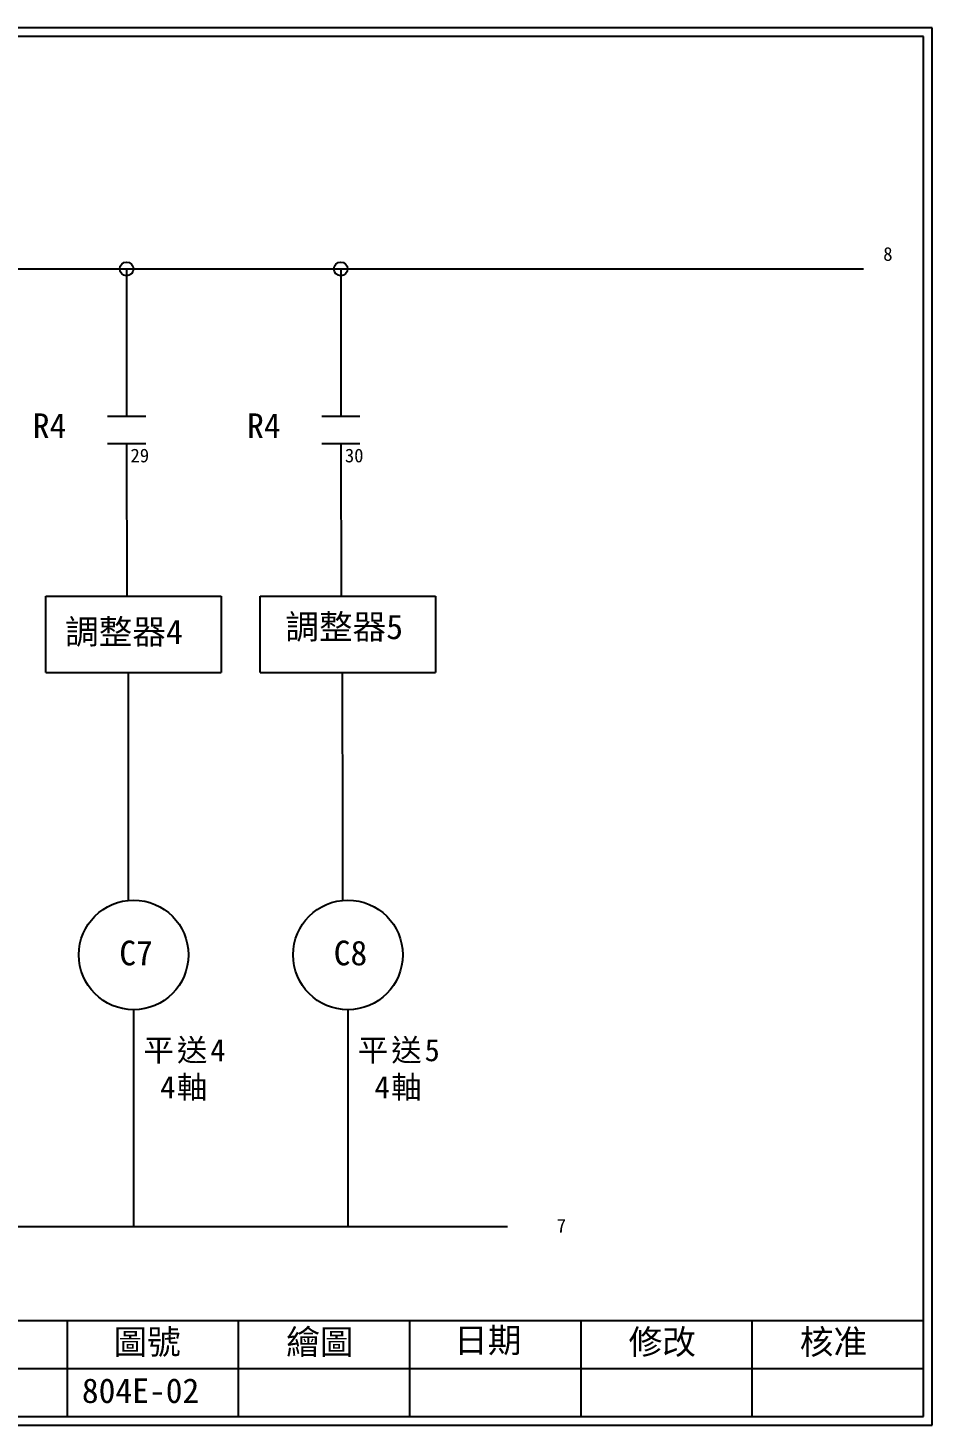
# Model space of a CAD drawing. Extents: x 10 to 297, y 3 to 207.
# Drawn here: x 165 to 297, y 3 to 207 of the extents above; entities that cross this region are included whole.
import ezdxf

# ---------------------------------------------------------------- set-up
doc = ezdxf.new("R2010")
doc.units = 0
doc.layers.get('0').update_dxf_attribs({"linetype": 'CONTINUOUS'})
doc.layers.add('圖框層', color=7, linetype='CONTINUOUS')
doc.layers.add('標尺寸層', color=3, linetype='CONTINUOUS')
doc.styles.add('STSL', font='kaiu.ttf')
doc.styles.add('標楷體', font='kaiu.ttf')

msp = doc.modelspace()

# ---------------------------------------------------------------- linework, layer by layer
for p, q in [((179.37, 171.79), (179.39, 150.27)), ((210.67, 171.79), (210.68, 150.27)), ((179.39, 146.3), (179.41, 124)), ((210.69, 146.3), (210.7, 124)), ((179.6, 112.96), (179.61, 88.94)), ((210.89, 112.96), (210.9, 88.94))]:
    msp.add_line(p, q)
for centre, radius in [((179.38, 171.79), 1), ((210.67, 171.79), 1), ((180.42, 71.64), 8), ((211.71, 71.64), 8)]:
    msp.add_circle(centre, radius)
at = {"layer": '圖框層', "color": 7}
for p, q in [((297, 206.97), (10, 206.97)), ((297, 3), (297, 206.97)), ((295.75, 205.72), (11.25, 205.72)), ((295.75, 4.25), (295.75, 205.72)), ((11.25, 18.25), (295.75, 18.25)), ((170.75, 4.25), (170.75, 18.25)), ((195.75, 4.25), (195.75, 18.25)), ((220.75, 4.25), (220.75, 18.25)), ((245.75, 4.25), (245.75, 18.25)), ((270.75, 4.25), (270.75, 18.25)), ((145.75, 11.25), (295.75, 11.25)), ((11.25, 4.25), (295.75, 4.25)), ((10, 3), (297, 3))]:
    msp.add_line(p, q, dxfattribs=at)
at = {"layer": '標尺寸層', "color": 7}
for p, q in [((62.13, 171.79), (220.67, 171.79)), ((220.67, 171.79), (287, 171.79)), ((176.61, 150.27), (182.18, 150.27)), ((207.9, 150.27), (213.47, 150.27)), ((176.61, 146.3), (182.18, 146.3)), ((207.9, 146.3), (213.47, 146.3)), ((167.61, 124), (173.18, 124)), ((167.61, 112.86), (167.61, 124)), ((173.18, 124), (187.61, 124)), ((187.61, 124), (193.18, 124)), ((193.18, 124), (193.18, 112.86)), ((198.91, 124), (204.48, 124)), ((198.91, 112.86), (198.91, 124)), ((204.48, 124), (218.91, 124)), ((218.91, 124), (224.48, 124)), ((224.48, 124), (224.48, 112.86)), ((167.61, 112.86), (173.18, 112.86)), ((173.18, 112.86), (187.61, 112.86)), ((187.61, 112.86), (193.18, 112.86)), ((198.91, 112.86), (204.48, 112.86)), ((204.48, 112.86), (218.91, 112.86)), ((218.91, 112.86), (224.48, 112.86)), ((179.61, 88.94), (179.61, 79.6)), ((210.9, 88.94), (210.91, 79.6)), ((180.42, 63.64), (180.42, 31.99)), ((211.71, 63.64), (211.71, 31.99)), ((54.09, 32), (235, 32))]:
    msp.add_line(p, q, dxfattribs=at)

# ---------------------------------------------------------------- texts
at = {"color": 0, "char_height": 3.25, "width": 29.841, "attachment_point": 2, "style": '標楷體'}
for s, insert in [('{\\T1.1;平送4\\P4軸}', (187.96, 59.37)), ('{\\T1.1;平送5\\P4軸}', (219.25, 59.37))]:
    msp.add_mtext(s, dxfattribs=dict(at, insert=insert))
at = {"layer": '圖框層', "color": 4, "style": 'STSL'}
for s, height, p in [('8', 2, (289.87, 172.97)), ('R4', 3.6, (165.69, 147.1)), ('R4', 3.6, (196.99, 147.1)), ('29', 2, (179.96, 143.55)), ('30', 2, (211.26, 143.55)), ('調整器4', 3.6, (170.41, 117.01)), ('調整器5', 3.6, (202.57, 117.74)), ('C7', 3.6, (178.33, 70.12)), ('C8', 3.6, (209.63, 70.12)), ('7', 2, (242.2, 31.09)), ('圖號', 3.6, (177.47, 13.34)), ('繪圖', 3.6, (202.69, 13.34)), ('日期', 3.6, (227.22, 13.59)), ('修改', 3.6, (252.69, 13.34)), ('核准', 3.6, (277.69, 13.34)), ('804E-02', 3.6, (172.86, 6.22))]:
    msp.add_text(s, height=height, dxfattribs=at).set_placement(p)

doc.saveas('drawing.dxf')
